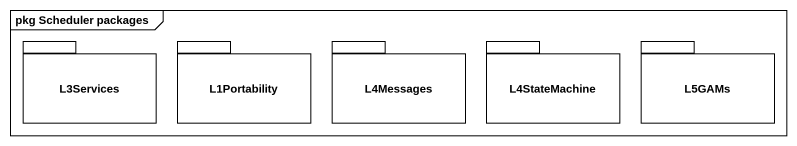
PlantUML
@startuml
mainframe pkg Scheduler packages
package L3Services {
}
package L1Portability {
}
package L4Messages {
}
package L4StateMachine {
}
package L5GAMs {
}
@enduml
